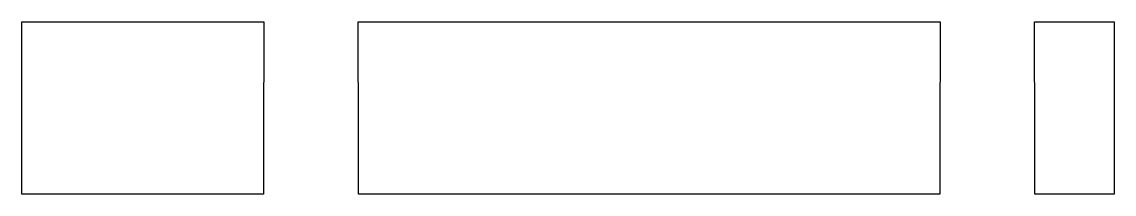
# Model space of a CAD drawing. Header units: metres. Extents: x -18.5 to 13.8, y -1.1 to 46.5.
# Drawn here: x -18.55 to 13.75, y -1.1 to 4 of the extents above.
import ezdxf

# ---------------------------------------------------------------- set-up
doc = ezdxf.new("R2010")
doc.units = ezdxf.units.M

msp = doc.modelspace()

# ---------------------------------------------------------------- linework, layer by layer
for p, q in [((-18.55, 3.789), (-18.55, 4)), ((-18.55, 4), (-11.712, 4)), ((-11.712, 4), (-11.397, 4)), ((-11.397, 4), (-11.406, 0.424)), ((-8.594, 0.424), (-8.603, 4)), ((-8.603, 4), (-2.747, 4)), ((-2.747, 4), (8.603, 4)), ((-2.747, 4), (-2.747, 4)), ((8.603, 4), (8.594, 0.424)), ((11.397, 4), (11.653, 4)), ((11.406, 0.424), (11.397, 4)), ((11.397, 4), (11.397, 4)), ((11.653, 4), (13.75, 4)), ((13.75, 4), (13.75, 1.843)), ((-18.55, 1.843), (-18.55, 3.789)), ((-18.55, -0.486), (-18.55, 1.843)), ((13.75, 1.843), (13.75, -1.1)), ((-11.406, 0.424), (-11.402, -1.1)), ((-8.598, -1.1), (-8.594, 0.424)), ((8.594, 0.424), (8.598, -1.1)), ((11.402, -1.1), (11.406, 0.424)), ((-18.55, -0.553), (-18.55, -0.486)), ((-18.55, -0.602), (-18.55, -0.553)), ((-18.55, -0.633), (-18.55, -0.602)), ((-18.55, -0.919), (-18.55, -0.633)), ((-18.55, -0.937), (-18.55, -0.919)), ((-18.55, -0.943), (-18.55, -0.937)), ((-18.55, -1.1), (-18.55, -0.943)), ((-17.804, -1.1), (-18.55, -1.1)), ((-12.872, -1.1), (-17.804, -1.1)), ((-12.311, -1.1), (-12.872, -1.1)), ((-11.54, -1.1), (-12.311, -1.1)), ((-11.402, -1.1), (-11.54, -1.1)), ((-11.402, -1.1), (-11.402, -1.1)), ((5.911, -1.1), (-8.598, -1.1)), ((8.598, -1.1), (5.911, -1.1)), ((11.464, -1.1), (11.402, -1.1)), ((11.757, -1.1), (11.464, -1.1)), ((11.924, -1.1), (11.757, -1.1)), ((13.75, -1.1), (11.924, -1.1))]:
    msp.add_line(p, q)

doc.saveas('drawing.dxf')
